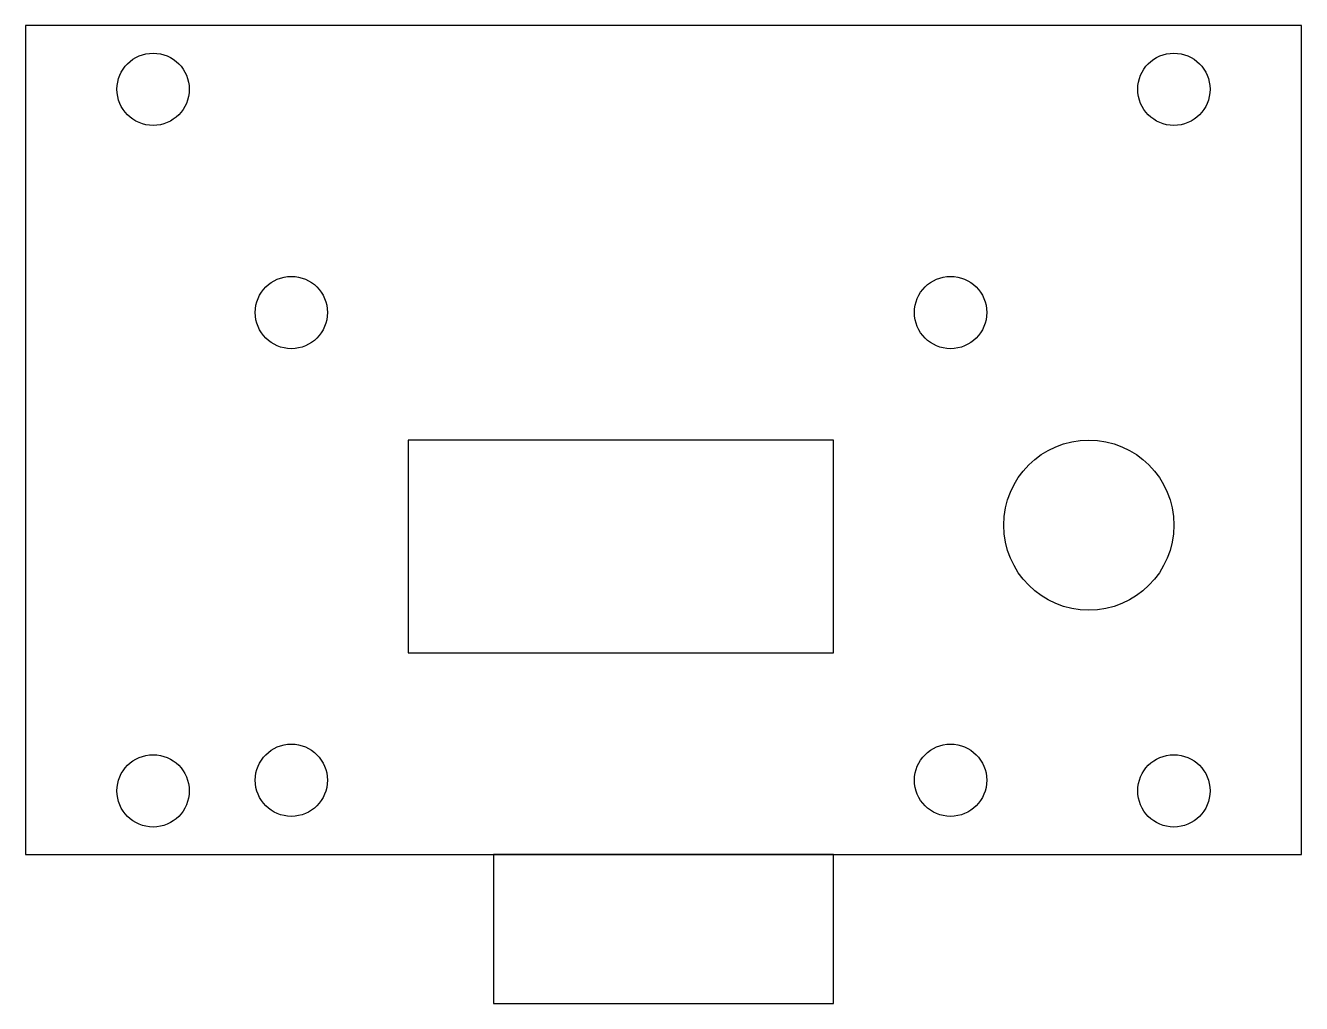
# Model space of a CAD drawing. Header units: metres. Extents: x 0 to 60, y -4 to 42.
import ezdxf

# ---------------------------------------------------------------- set-up
doc = ezdxf.new("R2010")
doc.units = ezdxf.units.M

msp = doc.modelspace()

# ---------------------------------------------------------------- linework, layer by layer
at = {"layer": 'CUT'}
for points in [[(0, 3), (60, 3), (60, 42), (0, 42)], [(18, 12.5), (38, 12.5), (38, 22.5), (18, 22.5)], [(22, -4), (38, -4), (38, 3), (22, 3)]]:
    msp.add_lwpolyline(points, close=True, dxfattribs=at)
for centre, radius in [((6, 39), 1.7), ((54, 39), 1.7), ((12.5, 28.5), 1.7), ((43.5, 28.5), 1.7), ((50, 18.5), 4), ((12.5, 6.5), 1.7), ((43.5, 6.5), 1.7), ((6, 6), 1.7), ((54, 6), 1.7)]:
    msp.add_circle(centre, radius, dxfattribs=at)

doc.saveas('drawing.dxf')
